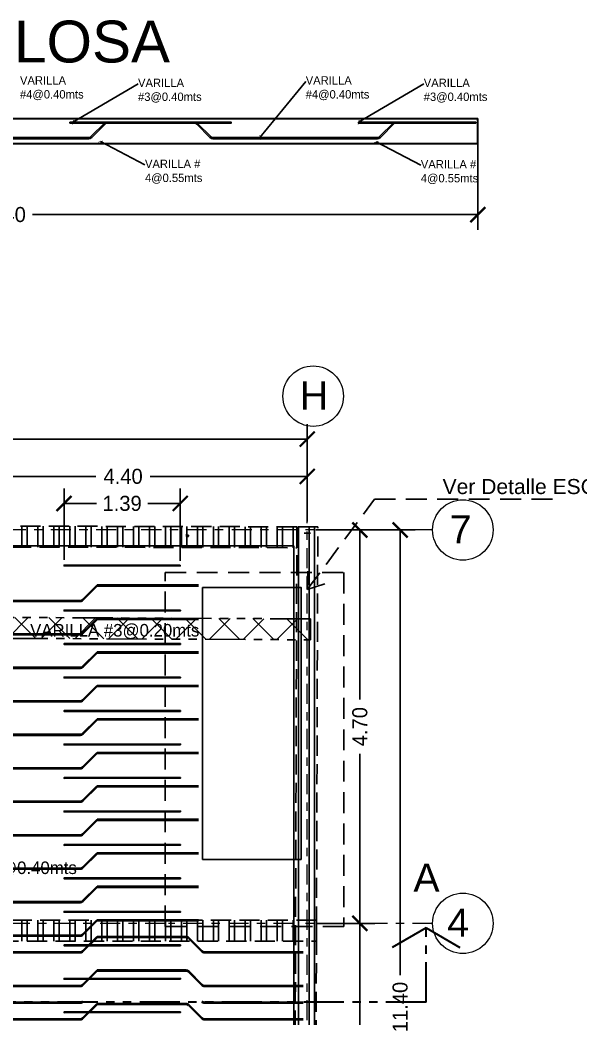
# Model space of a CAD drawing. Header units: millimetres. Extents: x -9559 to 23034, y -7226 to 22400.
# Drawn here: x 184.95 to 191.64, y -36.51 to -24.59 of the extents above; entities that cross this region are included whole.
import ezdxf
from ezdxf.enums import TextEntityAlignment as Align

# ---------------------------------------------------------------- set-up
doc = ezdxf.new("R2010")
doc.units = ezdxf.units.MM
doc.header["$LTSCALE"] = 0.02
for name, pattern in [('0', [0]), ('ACAD_ISO02W100', [15, 12, -3]), ('ACAD_ISO05W100', [33, 24, -3, 0, -3, 0, -3]), ('ACAD_ISO06W100', [36, 24, -3, 0, -3, 0, -3, 0, -3]), ('ACAD_ISO10W100', [18, 12, -3, 0, -3]), ('DASHED2', [0.375, 0.25, -0.125])]:
    doc.linetypes.add(name, pattern=pattern)
for name, color, linetype, lineweight in [('A_DIM-1', 251, 'Continuous', 18), ('ES-LOSA 3', 130, 'Continuous', 30), ('ES-LOSA SOLIDA', 255, '0', 25), ('ES-VIGA PRINCIPAL', 250, 'ACAD_ISO02W100', 30), ('ES-VIGASECUNDARIAS', 7, 'ACAD_ISO06W100', 25), ('ES-ZAPATA CORRIDA', 251, 'Continuous', 30), ('G-ANNO-TEXT', 250, 'Continuous', 9), ('S-GRID', 253, 'ACAD_ISO10W100', 5), ('S-GRID-IDEN', 253, 'Continuous', 9)]:
    doc.layers.add(name, color=color, linetype=linetype, lineweight=lineweight)
doc.layers.add('ES-LOSA 1', color=1, linetype='Continuous', transparency=0.75)
doc.layers.add('ES-LOSA 4', color=7, linetype='Continuous')
doc.styles.add('Arial_3', font='arial.ttf', dxfattribs={"height": 0.18})
doc.styles.add('Arial_6', font='arial.ttf', dxfattribs={"height": 0.3375})
doc.styles.add('CUADROS', font='arial.ttf')
doc.styles.get("Standard").update_dxf_attribs({"font": 'GOTHIC.TTF'})
doc.dimstyles.get("Standard").update_dxf_attribs({"dimtxt": 0.18, "dimasz": 0.18, "dimexe": 0.18, "dimexo": 0.0625, "dimgap": 0.09, "dimtad": 0, "dimzin": 3, "dimdsep": 46, "dimtxsty": 'Standard', "dimblk": 'ARCHTICK', "dimcen": 0.09, "dimadec": 0, "dimazin": 0, "dimtfac": 1, "dimtofl": 0, "dimtmove": 0, "dimatfit": 3, "dimldrblk": 'ARCHTICK', "dimfxl": 1, "dimtolj": 1, "dimtzin": 0, "dimarcsym": 0})

# ---------------------------------------------------------------- blocks, each defined once
blk = doc.blocks.new('_ArchTick')
at = {"color": 0, "linetype": 'ByBlock', "const_width": 0.15}
blk.add_lwpolyline([(-0.5, -0.5), (0.5, 0.5)], dxfattribs=at)
blk = doc.blocks.new('*D318')
at = {"color": 0, "lineweight": -2, "transparency": 16777216}
for p, q in [((183.983, -30.579), (183.983, -29.859)), ((188.383, -30.579), (188.383, -29.859)), ((183.983, -30.039), (185.857, -30.039)), ((188.383, -30.039), (186.508, -30.039))]:
    blk.add_line(p, q, dxfattribs=at)
at = {"color": 0, "lineweight": -2, "transparency": 16777216, "xscale": 0.18, "yscale": 0.18, "zscale": 0.18, "rotation": 180}
blk.add_blockref('_ArchTick', (183.983, -30.039), dxfattribs=at)
at = {"color": 0, "lineweight": -2, "transparency": 16777216, "xscale": 0.18, "yscale": 0.18, "zscale": 0.18}
blk.add_blockref('_ArchTick', (188.383, -30.039), dxfattribs=at)
at = {"color": 0, "transparency": 16777216, "insert": (186.183, -30.039), "char_height": 0.18, "attachment_point": 5}
blk.add_mtext('\\A1;4.40', dxfattribs=at)
blk = doc.blocks.new('*D319')
at = {"color": 0, "lineweight": -2, "transparency": 16777216}
for p, q in [((188.483, -30.679), (189.191, -30.679)), ((189.011, -30.679), (189.011, -32.703)), ((189.011, -35.379), (189.011, -33.355)), ((188.483, -35.379), (189.191, -35.379))]:
    blk.add_line(p, q, dxfattribs=at)
at = {"color": 0, "lineweight": -2, "transparency": 16777216, "xscale": 0.18, "yscale": 0.18, "zscale": 0.18}
for p, rotation in [((189.011, -30.679), 90), ((189.011, -35.379), 270)]:
    blk.add_blockref('_ArchTick', p, dxfattribs=dict(at, rotation=rotation))
at = {"color": 0, "transparency": 16777216, "insert": (189.011, -33.029), "char_height": 0.18, "attachment_point": 5, "rotation": 90}
blk.add_mtext('\\A1;4.70', dxfattribs=at)
blk = doc.blocks.new('*D320')
at = {"color": 0, "lineweight": -2, "transparency": 16777216}
for p, q in [((188.483, -35.379), (189.191, -35.379)), ((189.011, -35.379), (189.011, -37.893)), ((189.011, -41.054), (189.011, -38.54)), ((188.483, -41.054), (189.191, -41.054))]:
    blk.add_line(p, q, dxfattribs=at)
at = {"color": 0, "lineweight": -2, "transparency": 16777216, "xscale": 0.18, "yscale": 0.18, "zscale": 0.18}
for p, rotation in [((189.011, -35.379), 90), ((189.011, -41.054), 270)]:
    blk.add_blockref('_ArchTick', p, dxfattribs=dict(at, rotation=rotation))
at = {"color": 0, "transparency": 16777216, "insert": (189.011, -38.216), "char_height": 0.18, "attachment_point": 5, "rotation": 90}
blk.add_mtext('\\A1;5.68', dxfattribs=at)
blk = doc.blocks.new('*D324')
at = {"color": 0, "lineweight": -2, "transparency": 16777216}
for p, q in [((177.983, -29.976), (177.983, -29.413)), ((188.383, -29.976), (188.383, -29.413)), ((177.983, -29.593), (182.802, -29.593)), ((188.383, -29.593), (183.563, -29.593))]:
    blk.add_line(p, q, dxfattribs=at)
at = {"color": 0, "lineweight": -2, "transparency": 16777216, "xscale": 0.18, "yscale": 0.18, "zscale": 0.18, "rotation": 180}
blk.add_blockref('_ArchTick', (177.983, -29.593), dxfattribs=at)
at = {"color": 0, "lineweight": -2, "transparency": 16777216, "xscale": 0.18, "yscale": 0.18, "zscale": 0.18}
blk.add_blockref('_ArchTick', (188.383, -29.593), dxfattribs=at)
at = {"color": 0, "transparency": 16777216, "insert": (183.183, -29.593), "char_height": 0.18, "attachment_point": 5}
blk.add_mtext('\\A1;10.40', dxfattribs=at)
blk = doc.blocks.new('*D327')
at = {"color": 0, "lineweight": -2, "transparency": 16777216}
for p, q in [((189.073, -30.679), (189.672, -30.679)), ((189.492, -30.679), (189.492, -35.998)), ((189.492, -42.079), (189.492, -36.76)), ((189.073, -42.079), (189.672, -42.079))]:
    blk.add_line(p, q, dxfattribs=at)
at = {"color": 0, "lineweight": -2, "transparency": 16777216, "xscale": 0.18, "yscale": 0.18, "zscale": 0.18}
for p, rotation in [((189.492, -30.679), 90), ((189.492, -42.079), 270)]:
    blk.add_blockref('_ArchTick', p, dxfattribs=dict(at, rotation=rotation))
at = {"color": 0, "transparency": 16777216, "insert": (189.492, -36.379), "char_height": 0.18, "attachment_point": 5, "rotation": 90}
blk.add_mtext('\\A1;11.40', dxfattribs=at)
blk = doc.blocks.new('*D328')
at = {"color": 0, "lineweight": -2, "transparency": 16777216}
for p, q in [((179.02, -25.825), (179.02, -27.091)), ((190.42, -25.825), (190.42, -27.091)), ((179.02, -26.911), (184.34, -26.911)), ((190.42, -26.911), (185.101, -26.911))]:
    blk.add_line(p, q, dxfattribs=at)
at = {"color": 0, "lineweight": -2, "transparency": 16777216, "xscale": 0.18, "yscale": 0.18, "zscale": 0.18, "rotation": 180}
blk.add_blockref('_ArchTick', (179.02, -26.911), dxfattribs=at)
at = {"color": 0, "lineweight": -2, "transparency": 16777216, "xscale": 0.18, "yscale": 0.18, "zscale": 0.18}
blk.add_blockref('_ArchTick', (190.42, -26.911), dxfattribs=at)
at = {"color": 0, "transparency": 16777216, "insert": (184.72, -26.911), "char_height": 0.18, "attachment_point": 5}
blk.add_mtext('\\A1;10.40', dxfattribs=at)
blk = doc.blocks.new('*U380')
at = {"layer": 'ES-LOSA 1'}
blk.add_lwpolyline([(0.289, -0.951), (0.29, 0.439), (0.3, 0.439), (0.299, -0.951)], close=True, dxfattribs=at)
blk = doc.blocks.new('*U381')
at = {"layer": 'ES-LOSA SOLIDA', "color": 0, "linetype": 'ByBlock', "lineweight": -2, "transparency": 16777216, "rotation": 270.0000000000012}
for p in [(-78.303, -158.156), (-78.303, -158.556), (-78.303, -158.956), (-78.303, -159.356), (-78.303, -159.756), (-78.303, -160.156), (-78.303, -160.556), (-78.303, -160.956), (-78.303, -161.356), (-78.303, -161.756), (-78.303, -162.156), (-78.303, -162.556), (-78.303, -162.956), (-78.303, -163.356), (-78.303, -163.756), (-78.303, -164.156), (-78.303, -164.556), (-78.303, -164.956), (-78.303, -165.356), (-78.303, -165.756), (-78.303, -166.156), (-78.303, -166.556), (-78.303, -166.956), (-78.303, -167.356)]:
    blk.add_blockref('*U380', p, dxfattribs=at)
blk = doc.blocks.new('*U382')
at = {"layer": 'ES-LOSA 3'}
for p, q in [((0.171, 7.142), (0.171, 8.321)), ((0.184, 7.142), (0.184, 8.321)), ((0.003, 6.957), (0.159, 7.113)), ((0.012, 6.948), (0.168, 7.104)), ((-0.013, 5.859), (-0.013, 6.919)), ((0, 5.859), (0, 6.919)), ((0, 5.859), (-0.013, 5.859)), ((-0.002, 5.863), (-0.011, 5.854)), ((0.159, 5.684), (-0.011, 5.854)), ((0.168, 5.693), (-0.002, 5.863)), ((0.171, 3.694), (0.171, 5.656)), ((0.184, 3.694), (0.184, 5.656)), ((0.003, 3.509), (0.159, 3.666)), ((0.012, 3.5), (0.168, 3.657)), ((-0.013, 2.411), (-0.013, 3.472)), ((0, 2.411), (0, 3.472)), ((0, 2.411), (-0.013, 2.411)), ((-0.002, 2.415), (-0.011, 2.406)), ((0.159, 2.236), (-0.011, 2.406)), ((0.168, 2.245), (-0.002, 2.415)), ((0.171, 0.246), (0.171, 2.208)), ((0.184, 0.246), (0.184, 2.208)), ((0.003, 0.061), (0.159, 0.218)), ((0.012, 0.052), (0.168, 0.209)), ((-0.013, -1.037), (-0.013, 0.024)), ((0, -1.037), (0, 0.024)), ((0, -1.037), (-0.013, -1.037)), ((0.168, -1.222), (0.012, -1.065)), ((0.159, -1.231), (0.003, -1.074)), ((0.171, -1.889), (0.171, -1.259)), ((0.184, -1.889), (0.184, -1.259))]:
    blk.add_line(p, q, dxfattribs=at)
for centre, radius, start, end in [((0.131, 7.142), 0.04, 315, 360), ((0.131, 7.142), 0.0527, 315, 360), ((0.04, 6.919), 0.0527, 135, 180), ((0.04, 6.919), 0.04, 135, 180), ((0.131, 5.656), 0.04, 0, 45), ((0.131, 5.656), 0.0527, 360, 45), ((0.131, 3.694), 0.04, 315, 360), ((0.131, 3.694), 0.0527, 315, 0), ((0.04, 3.472), 0.0527, 135, 180), ((0.04, 3.472), 0.04, 135, 180), ((0.131, 2.208), 0.04, 360, 45), ((0.131, 2.208), 0.0527, 360, 45), ((0.131, 0.246), 0.04, 315, 360), ((0.131, 0.246), 0.0527, 315, 0), ((0.04, 0.024), 0.0527, 135, 180), ((0.04, 0.024), 0.04, 135, 180), ((0.04, -1.037), 0.0527, 180, 225), ((0.04, -1.037), 0.04, 180, 225), ((0.131, -1.259), 0.04, 360, 45), ((0.131, -1.259), 0.0527, 360, 45)]:
    blk.add_arc(centre, radius, start, end, dxfattribs=at)
blk = doc.blocks.new('*U383')
at = {"layer": 'ES-LOSA SOLIDA', "color": 0, "linetype": 'ByBlock', "lineweight": -2, "transparency": 16777216, "rotation": 270.0000000000012}
for p in [(180.014, -35.549), (180.014, -35.949), (180.014, -36.349), (180.014, -36.749), (180.014, -37.149), (180.014, -37.549), (180.014, -37.949), (180.014, -38.349), (180.014, -38.749), (180.014, -39.149), (180.014, -39.549), (180.014, -39.949), (180.014, -40.349), (180.014, -40.749)]:
    blk.add_blockref('*U382', p, dxfattribs=at)
blk = doc.blocks.new('*U384')
at = {"layer": 'ES-LOSA 3'}
for p, q in [((-0.01, 5.859), (-0.01, 7.069)), ((0.003, 5.859), (0.003, 7.069)), ((0.003, 5.859), (-0.01, 5.859)), ((0.001, 5.863), (-0.008, 5.854)), ((0.162, 5.684), (-0.008, 5.854)), ((0.171, 5.693), (0.001, 5.863)), ((0.174, 3.694), (0.174, 5.656)), ((0.187, 3.694), (0.187, 5.656)), ((0.005, 3.509), (0.162, 3.666)), ((0.014, 3.5), (0.171, 3.657)), ((-0.01, 2.411), (-0.01, 3.472)), ((0.003, 2.411), (0.003, 3.472)), ((0.003, 2.411), (-0.01, 2.411)), ((0.001, 2.415), (-0.008, 2.406)), ((0.162, 2.236), (-0.008, 2.406)), ((0.171, 2.245), (0.001, 2.415)), ((0.174, 0.246), (0.174, 2.208)), ((0.187, 0.246), (0.187, 2.208)), ((0.005, 0.061), (0.162, 0.218)), ((0.014, 0.052), (0.171, 0.209)), ((-0.01, -0.912), (-0.01, 0.024)), ((0.003, -0.912), (0.003, 0.024))]:
    blk.add_line(p, q, dxfattribs=at)
for centre, radius, start, end in [((0.134, 5.656), 0.04, 0, 45), ((0.134, 5.656), 0.0527, 360, 45), ((0.134, 3.694), 0.04, 315, 360), ((0.134, 3.694), 0.0527, 315, 0), ((0.043, 3.472), 0.0527, 135, 180), ((0.043, 3.472), 0.04, 135, 180), ((0.134, 2.208), 0.04, 360, 45), ((0.134, 2.208), 0.0527, 360, 45), ((0.134, 0.246), 0.04, 315, 360), ((0.134, 0.246), 0.0527, 315, 0), ((0.043, 0.024), 0.0527, 135, 180), ((0.043, 0.024), 0.04, 135, 180)]:
    blk.add_arc(centre, radius, start, end, dxfattribs=at)
blk = doc.blocks.new('*U385')
at = {"layer": 'ES-LOSA SOLIDA', "color": 0, "linetype": 'ByBlock', "lineweight": -2, "transparency": 16777216, "rotation": 270.0000000000012}
for p in [(180.014, -31.346), (180.014, -31.746), (180.014, -32.146), (180.014, -32.546), (180.014, -32.946), (180.014, -33.346), (180.014, -33.746), (180.014, -34.146), (180.014, -34.546), (180.014, -34.946), (180.014, -35.346)]:
    blk.add_blockref('*U384', p, dxfattribs=at)
blk = doc.blocks.new('*D395')
at = {"color": 0, "lineweight": -2, "transparency": 16777216}
for p, q in [((185.477, -31.036), (185.477, -30.182)), ((186.865, -31.046), (186.865, -30.182)), ((185.477, -30.362), (185.864, -30.362)), ((186.865, -30.362), (186.478, -30.362))]:
    blk.add_line(p, q, dxfattribs=at)
at = {"color": 0, "lineweight": -2, "transparency": 16777216, "xscale": 0.18, "yscale": 0.18, "zscale": 0.18, "rotation": 180}
blk.add_blockref('_ArchTick', (185.477, -30.362), dxfattribs=at)
at = {"color": 0, "lineweight": -2, "transparency": 16777216, "xscale": 0.18, "yscale": 0.18, "zscale": 0.18}
blk.add_blockref('_ArchTick', (186.865, -30.362), dxfattribs=at)
at = {"color": 0, "transparency": 16777216, "insert": (186.171, -30.362), "char_height": 0.18, "attachment_point": 5}
blk.add_mtext('\\A1;1.39', dxfattribs=at)

msp = doc.modelspace()

# ---------------------------------------------------------------- hatches: boundary and pattern name
at = {"layer": 'ES-VIGA PRINCIPAL', "transparency": 33554572}
h = msp.add_hatch(dxfattribs=at)
h.set_pattern_fill('ANSI32', color=8, scale=0.02, angle=45)
h.set_pattern_definition([(90, (258.31704, 126.80917), (-0.1905, 0), []), (90, (258.38054, 126.87267), (-0.1905, 0), [])])
h.paths.add_polyline_path([(188.225, -40.941), (179.065, -40.941), (179.065, -41.119), (178.815, -41.119), (178.815, -40.941), (177.895, -40.941), (177.895, -41.191), (188.224, -41.191)])
h.paths.add_polyline_path([(179.065, -30.619), (178.815, -30.619), (178.815, -40.941), (179.065, -40.941)])
h.paths.add_polyline_path([(179.065, -40.941), (178.815, -40.941), (178.815, -41.119), (179.065, -41.119)], flags=17)
h.paths.add_polyline_path([(188.508, -30.641), (188.258, -30.641), (188.225, -40.941), (188.475, -40.941)])
h.paths.add_polyline_path([(188.474, -41.191), (188.224, -41.191), (188.221, -42.216), (188.471, -42.216)])
h.paths.add_polyline_path([(188.47, -40.941), (188.225, -40.941), (188.224, -41.191), (188.47, -41.191)])
h.paths.add_polyline_path([(188.243, -35.341), (177.895, -35.341), (177.895, -35.591), (188.242, -35.591)])
h.paths.add_polyline_path([(188.258, -30.641), (179.065, -30.619), (179.065, -30.869), (188.257, -30.891)])
at = {"layer": 'ES-VIGASECUNDARIAS', "transparency": 33554534}
h = msp.add_hatch(dxfattribs=at)
h.set_pattern_fill('ANSI37', color=256, scale=0.09)
h.set_pattern_definition([(45, (258.31704, 126.80917), (-0.20205576, 0.20205576), []), (135, (258.31704, 126.80917), (-0.20205576, -0.20205576), [])])
h.paths.add_polyline_path([(188.471, -39.504), (188.471, -39.254), (178.146, -39.254), (178.146, -39.504)])
h.paths.add_polyline_path([(177.896, -41.191), (178.146, -41.191), (178.146, -35.341), (177.896, -35.341)])
h.paths.add_polyline_path([(188.471, -42.216), (188.471, -41.966), (184.09, -41.966), (184.09, -42.216)])
h.paths.add_polyline_path([(178.903, -31.696), (178.903, -31.946), (187.133, -31.985), (187.133, -31.735)])
h.paths.add_polyline_path([(187.133, -31.735), (187.133, -31.985), (188.308, -31.991), (188.308, -31.741)])
h.paths.add_polyline_path([(188.42, -31.741), (188.308, -31.741), (188.308, -31.991), (188.42, -31.991)])

# ---------------------------------------------------------------- linework, layer by layer
at = {"linetype": 'DASHED2', "lineweight": 30, "ltscale": 50}
msp.add_line((189.186, -30.31), (191.432, -30.31), dxfattribs=at)
for p, q in [((188.42, -30.716), (188.345, -30.716)), ((183.708, -36.32), (185.67, -36.32)), ((183.708, -36.333), (185.67, -36.333)), ((187.156, -36.32), (188.335, -36.32)), ((187.156, -36.333), (188.335, -36.333))]:
    msp.add_line(p, q)
at = {"linetype": 'ACAD_ISO05W100', "lineweight": 35}
for p, q in [((189.801, -35.433), (189.397, -35.666)), ((189.801, -36.322), (189.801, -35.433)), ((189.801, -35.433), (190.206, -35.666)), ((189.801, -36.322), (176.954, -36.322))]:
    msp.add_line(p, q, dxfattribs=at)
at = {"linetype": 'DASHED2', "lineweight": 30, "ltscale": 50}
msp.add_lwpolyline([(186.687, -31.186), (188.82, -31.186), (188.82, -35.416), (186.687, -35.416)], close=True, dxfattribs=at)
for centre, radius, start, end in [((186.934, -30.789), 0.0527, 45, 90), ((186.934, -30.789), 0.04, 45, 90), ((185.67, -36.28), 0.04, 270, 315), ((185.67, -36.28), 0.0527, 270, 315), ((187.156, -36.28), 0.0527, 225, 270), ((187.156, -36.28), 0.04, 225, 270)]:
    msp.add_arc(centre, radius, start, end)
at = {"layer": 'ES-LOSA 1'}
for points in [[(185.547, -25.807), (185.986, -25.807), (185.986, -25.817), (185.547, -25.817)], [(187.035, -25.807), (187.474, -25.807), (187.474, -25.817), (187.035, -25.817)], [(188.995, -25.807), (189.434, -25.807), (189.434, -25.817), (188.995, -25.817)], [(186.865, -31.099), (185.477, -31.099), (185.477, -31.109), (186.865, -31.109)]]:
    msp.add_lwpolyline(points, close=True, dxfattribs=at)
at = {"layer": 'ES-LOSA 3'}
for p, q in [((185.799, -25.979), (185.97, -25.809)), ((185.808, -25.988), (185.979, -25.818)), ((185.979, -25.818), (185.97, -25.809)), ((185.974, -25.807), (187.035, -25.807)), ((185.974, -25.82), (185.974, -25.807)), ((185.974, -25.82), (187.035, -25.82)), ((187.063, -25.832), (187.22, -25.988)), ((187.072, -25.823), (187.229, -25.979)), ((189.247, -25.979), (189.417, -25.809)), ((189.256, -25.988), (189.426, -25.818)), ((189.426, -25.818), (189.417, -25.809)), ((189.422, -25.807), (190.395, -25.807)), ((189.422, -25.82), (189.422, -25.807)), ((189.422, -25.82), (190.395, -25.82)), ((190.395, -25.82), (190.395, -25.807)), ((183.809, -25.991), (185.771, -25.991)), ((187.257, -25.991), (189.219, -25.991)), ((183.809, -26.004), (185.771, -26.004)), ((187.257, -26.004), (189.219, -26.004))]:
    msp.add_line(p, q, dxfattribs=at)
for centre, radius, start, end in [((187.035, -25.86), 0.0527, 45, 90), ((187.035, -25.86), 0.04, 45, 90), ((185.771, -25.951), 0.04, 270, 315), ((185.771, -25.951), 0.0527, 270, 315), ((187.257, -25.951), 0.0527, 225, 270), ((187.257, -25.951), 0.04, 225, 270), ((189.219, -25.951), 0.04, 270, 315), ((189.219, -25.951), 0.0527, 270, 315)]:
    msp.add_arc(centre, radius, start, end, dxfattribs=at)
at = {"layer": 'ES-LOSA 4'}
msp.add_lwpolyline([(187.133, -31.366), (188.308, -31.366), (188.308, -34.616), (187.133, -34.616)], close=True, dxfattribs=at)
at = {"layer": 'ES-LOSA SOLIDA'}
msp.add_lwpolyline([(179.065, -30.869), (188.221, -30.869), (188.221, -41.966), (179.065, -41.966)], close=True, dxfattribs=at)
at = {"layer": 'ES-VIGA PRINCIPAL'}
for points in [[(188.257, -30.641), (179.065, -30.619), (179.065, -30.869), (188.257, -30.891)], [(188.258, -30.641), (188.221, -42.216), (188.471, -42.216), (188.508, -30.641)], [(188.492, -35.342), (177.895, -35.341), (177.895, -35.591), (188.492, -35.592)]]:
    msp.add_lwpolyline(points, close=True, dxfattribs=at)
at = {"layer": 'ES-VIGASECUNDARIAS'}
msp.add_lwpolyline([(188.42, -31.741), (178.903, -31.696), (178.903, -31.946), (188.42, -31.991)], close=True, dxfattribs=at)
at = {"layer": 'ES-ZAPATA CORRIDA', "lineweight": 35}
for p, q in [((183.72, -25.763), (189.32, -25.763)), ((189.32, -25.763), (190.42, -25.763)), ((190.42, -26.063), (190.42, -25.763)), ((183.72, -26.063), (189.32, -26.063)), ((189.32, -26.063), (190.42, -26.063))]:
    msp.add_line(p, q, dxfattribs=at)
at = {"layer": 'S-GRID'}
for p, q in [((188.383, -43.016), (188.383, -29.435)), ((189.88, -30.679), (176.157, -30.679)), ((186.687, -35.379), (176.082, -35.379)), ((188.22, -35.379), (186.725, -35.379)), ((189.88, -35.379), (188.325, -35.379))]:
    msp.add_line(p, q, dxfattribs=at)
at = {"layer": 'S-GRID-IDEN', "linetype": '0'}
for centre in [(188.453, -29.08), (190.241, -30.679), (190.241, -35.379)]:
    msp.add_circle(centre, 0.361, dxfattribs=at)

# ---------------------------------------------------------------- block references
at = {"layer": 'ES-LOSA SOLIDA'}
for name in ['*U385', '*U383']:
    msp.add_blockref(name, (0, 0), dxfattribs=at)
at = {"layer": 'ES-LOSA SOLIDA', "xscale": -1}
msp.add_blockref('*U381', (107.614, 126.809), dxfattribs=at)

# ---------------------------------------------------------------- texts
at = {"style": 'CUADROS'}
msp.add_text('DETALLES ES  LOSA', height=0.5, dxfattribs=at).set_placement((183.269, -24.843), align=Align.MIDDLE_CENTER)
at = {"linetype": 'ACAD_ISO05W100', "lineweight": 35, "style": 'Arial_6'}
msp.add_text('A', height=0.337, dxfattribs=at).set_placement((189.65, -35.002))
at = {"attachment_point": 1}
for s, insert, char_height, width in [('VARILLA #4@0.40mts', (184.951, -25.257, -0.164), 0.1, 0.93558), ('VARILLA #4@0.40mts', (188.364, -25.257, -0.164), 0.1, 0.93558), ('VARILLA #3@0.40mts', (186.361, -25.286, -0.164), 0.1, 0.93558), ('VARILLA #3@0.40mts', (189.774, -25.286, -0.164), 0.1, 0.93558), ('VARILLA # 4@0.55mts', (186.444, -26.255, -0.164), 0.1, 0.72429), ('VARILLA # 4@0.55mts', (189.739, -26.259, -0.164), 0.1, 0.72429), ('VARILLA #3@0.20mts', (185.072, -31.802, -0.164), 0.15, 2.46811), ('VARILLA #4@0.40mts', (183.609, -34.64), 0.15, 2.46811)]:
    msp.add_mtext(s, dxfattribs=dict(at, insert=insert, char_height=char_height, width=width))
at = {"layer": 'S-GRID-IDEN', "style": 'Arial_6'}
for s, p in [('H', (188.292, -29.24)), ('7', (190.083, -30.84)), ('4', (190.054, -35.54))]:
    msp.add_text(s, height=0.337, dxfattribs=at).set_placement(p)

# ---------------------------------------------------------------- dimensions: what is measured, and where the dimension line sits
dim = msp.add_linear_dim(base=(190.42, -26.911), p1=(179.02, -25.763), p2=(190.42, -25.763), text='10.40', dimstyle='Standard')
dim.commit()
dim.dimension.update_dxf_attribs({"geometry": '*D328', "text_midpoint": (184.72, -26.911)})
dim = msp.add_linear_dim(base=(188.383, -29.593), p1=(177.983, -30.039), p2=(188.383, -30.039), dimstyle='Standard')
dim.commit()
dim.dimension.update_dxf_attribs({"geometry": '*D324', "text_midpoint": (183.183, -29.593)})
for base, p1, p2, picture, middle in [((188.383, -30.039), (183.983, -30.641), (188.383, -30.641), '*D318', (186.183, -30.039)), ((186.865, -30.362), (185.477, -31.099), (186.865, -31.109), '*D395', (186.171, -30.362))]:
    dim = msp.add_linear_dim(base=base, p1=p1, p2=p2, dimstyle='Standard', override={"dimtmove": 1})
    dim.commit()
    dim.dimension.update_dxf_attribs({"geometry": picture, "text_midpoint": middle})
for base, p1, p2, picture, middle in [((189.011, -35.379), (188.42, -30.679), (188.42, -35.379), '*D319', (189.011, -33.029)), ((189.492, -42.079), (189.011, -30.679), (189.011, -42.079), '*D327', (189.492, -36.379))]:
    dim = msp.add_linear_dim(base=base, p1=p1, p2=p2, angle=90, dimstyle='Standard')
    dim.commit()
    dim.dimension.update_dxf_attribs({"geometry": picture, "text_midpoint": middle})
dim = msp.add_linear_dim(base=(189.010839743, -41.053998466), p1=(188.420076811, -35.378998466), p2=(188.420076811, -41.053998466), angle=90, dimstyle='Standard', override={"dimtmove": 1})
dim.commit()
dim.dimension.update_dxf_attribs({"geometry": '*D320', "text_midpoint": (189.010839743, -38.216498466)})

# ---------------------------------------------------------------- leaders
at = {"linetype": 'DASHED2', "lineweight": 30, "ltscale": 50}
msp.add_leader([(188.383, -31.392), (189.186, -30.31)], dimstyle='Standard', override={"dimgap": 0.01, "dimtad": 0, "dimldrblk": 'Open90'}, dxfattribs=at)
at = {"layer": 'A_DIM-1'}
for points in [[(185.582, -25.807), (186.361, -25.348)], [(187.817, -25.991), (188.364, -25.319)], [(188.995, -25.807), (189.774, -25.348)], [(185.912, -26.038), (186.444, -26.317)], [(189.207, -26.042), (189.739, -26.321)]]:
    msp.add_leader(points, dimstyle='Standard', override={"dimscale": 0.2, "dimtxt": 0.3, "dimasz": 0.2, "dimtmove": 1}, dxfattribs=at)

# ---------------------------------------------------------------- next in the draw order: texts
at = {"layer": 'G-ANNO-TEXT', "color": 7, "insert": (189.999, -30.07), "char_height": 0.18, "width": 2.98599, "attachment_point": 1, "style": 'Arial_3', "bg_fill": 3, "box_fill_scale": 1.25, "bg_fill_color": 256, "bg_fill_true_color": 13158600, "bg_fill_transparency": 0}
msp.add_mtext('Ver Detalle ESCALERAS', dxfattribs=at)

doc.saveas('drawing.dxf')
